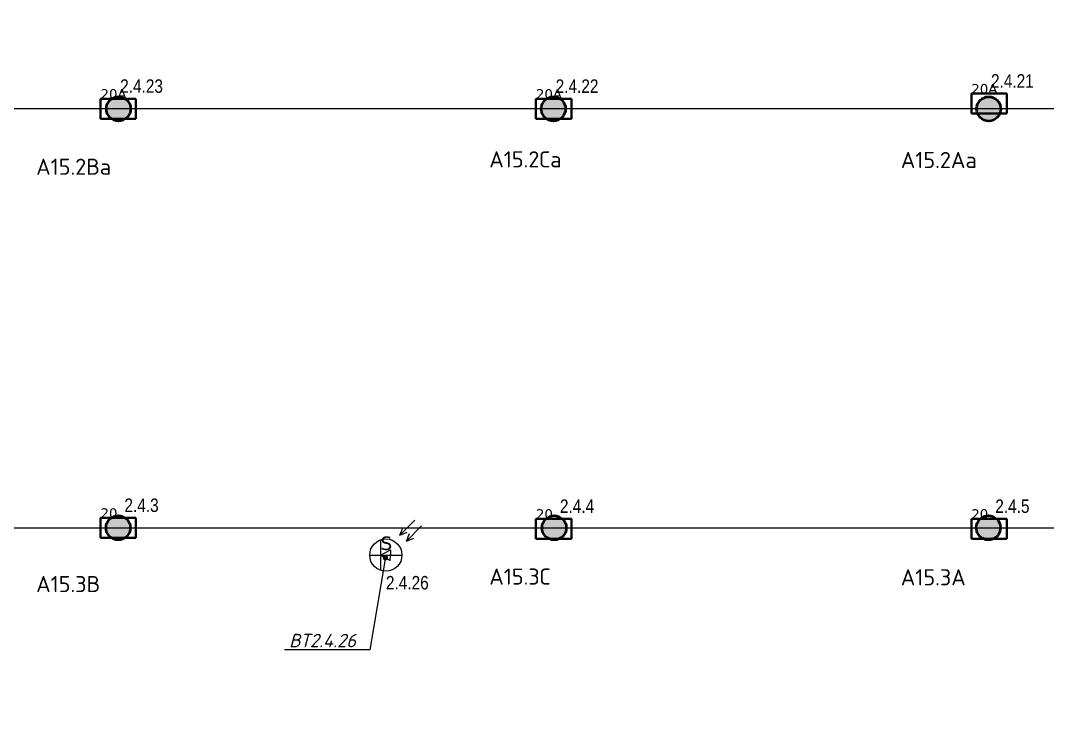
# Model space of a CAD drawing. Header units: millimetres. Extents: x -243740 to 150609, y -473655 to -165121.
# Drawn here: x -32059 to -12953, y -336159 to -323047 of the extents above; entities that cross this region are included whole.
import ezdxf
from ezdxf import colors
from ezdxf.entities.mleader import LeaderData, LeaderLine
from ezdxf.enums import TextEntityAlignment as Align
from ezdxf.math import Vec2, Vec3

# ---------------------------------------------------------------- set-up
doc = ezdxf.new("R2010")
doc.units = ezdxf.units.MM
for name, color, linetype, lineweight in [('0_Авт.', 255, 'Continuous', 5), ('_освещение_dali', 3, 'Continuous', 50), ('Аварийное_овещение', 1, 'Continuous', 30)]:
    doc.layers.add(name, color=color, linetype=linetype, lineweight=lineweight)
doc.layers.add('_Гр.ЩД-1А.5.9.I1.8', color=6, linetype='Continuous')
doc.layers.add('сВЕтильники', color=7, linetype='Continuous', lineweight=40, true_color=0x600080)
doc.styles.add('ISOCPEUR_1', font='isocpeur.ttf', dxfattribs={"height": 200})
doc.styles.get("Standard").update_dxf_attribs({"font": 'ARIALN.TTF'})
doc.styles.add('TableTextStyle', font='')
doc.styles.add('Шрифт - 200', font='', dxfattribs={"height": 200})
doc.styles.get('TableTextStyle').set_extended_font_data('VERDANA.TTF')
doc.styles.get('Шрифт - 200').set_extended_font_data('GOST Common', italic=True)
doc.linetypes.add('Truba', pattern='A,3e-05,[4,MSH_7,S=1,R=0,X=0,Y=0],-3.022072', length=3.022102)
doc.linetypes.add('Проводка в лотке', pattern='A,7.5,[130,ltypeshp.shx,S=0.5,R=0,X=0,Y=0],1,[130,ltypeshp.shx,S=1,R=90,X=0,Y=-0.5],1,[130,ltypeshp.shx,S=0.5,R=0,X=0,Y=0],7.5', length=17)

# ---------------------------------------------------------------- blocks, each defined once
blk = doc.blocks.new('A$C85fa3c5e')
at = {"layer": '0_Авт.', "color": 6, "lineweight": 25, "ltscale": 100}
for points in [[(5.42, 6.5), (2.59, 3.68), (3.15, 5.07)], [(5.42, 6.5), (2.59, 3.68), (3.98, 4.24)], [(6.66, 5.43), (3.83, 2.6), (4.39, 3.99)], [(6.66, 5.43), (3.83, 2.6), (5.22, 3.16)], [(-0.97, 2.84), (-0.98, -2.84)], [(-3, 0), (3, 0)], [(-0.98, 0), (0.85, 1), (0.85, -0.01)], [(-0.98, 0), (0.84, -1.02), (0.85, -0.01)]]:
    blk.add_lwpolyline(points, dxfattribs=at)
blk.add_circle((0, 0), 3, dxfattribs=at)
blk = doc.blocks.new('_Dot')
at = {"color": 0, "linetype": 'ByBlock', "lineweight": -2}
blk.add_line((-0.5, 0), (-1, 0), dxfattribs=at)
at = {"color": 0, "linetype": 'ByBlock', "const_width": 0.5}
blk.add_lwpolyline([(-0.25, 0, 1), (0.25, 0, 1)], format="xyb", close=True, dxfattribs=at)
blk = doc.blocks.new('dgdg')
at = {"layer": 'Аварийное_овещение', "lineweight": 40}
for points in [[(220272, 72659, 0), (220272, 73031, 0)], [(220272, 73031, 0), (220272, 72659, 0)], [(220272, 73031, 0), (220929, 73031, 0)], [(220929, 73031, 0), (220272, 73031, 0)], [(220929, 73031, 0), (220272, 73031, 0)], [(220272, 73031, 0), (220272, 72659, 0)], [(220272, 72659, 0), (220272, 73031, 0)], [(220272, 73031, 0), (220929, 73031, 0)], [(220929, 73031, 0), (220929, 72659, 0)], [(220929, 72659, 0), (220929, 73031, 0)], [(220929, 72659, 0), (220929, 73031, 0)], [(220929, 73031, 0), (220929, 72659, 0)], [(204069, 72562, 0), (204069, 72934, 0)], [(204069, 72934, 0), (204069, 72562, 0)], [(204069, 72934, 0), (204726, 72934, 0)], [(204726, 72934, 0), (204069, 72934, 0)], [(204726, 72934, 0), (204069, 72934, 0)], [(204069, 72934, 0), (204069, 72562, 0)], [(204069, 72562, 0), (204069, 72934, 0)], [(204069, 72934, 0), (204726, 72934, 0)], [(204726, 72934, 0), (204726, 72562, 0)], [(204726, 72562, 0), (204726, 72934, 0)], [(204726, 72562, 0), (204726, 72934, 0)], [(204726, 72934, 0), (204726, 72562, 0)], [(212171, 72561, 0), (212171, 72933, 0)], [(212171, 72933, 0), (212171, 72561, 0)], [(212171, 72933, 0), (212829, 72933, 0)], [(212829, 72933, 0), (212171, 72933, 0)], [(212829, 72933, 0), (212171, 72933, 0)], [(212171, 72933, 0), (212171, 72561, 0)], [(212171, 72561, 0), (212171, 72933, 0)], [(212171, 72933, 0), (212829, 72933, 0)], [(212829, 72933, 0), (212829, 72561, 0)], [(212829, 72561, 0), (212829, 72933, 0)], [(212829, 72561, 0), (212829, 72933, 0)], [(212829, 72933, 0), (212829, 72561, 0)], [(220929, 72659, 0), (220272, 72659, 0)], [(220272, 72659, 0), (220929, 72659, 0)], [(220272, 72659, 0), (220929, 72659, 0)], [(220929, 72659, 0), (220272, 72659, 0)], [(204726, 72562, 0), (204069, 72562, 0)], [(204069, 72562, 0), (204726, 72562, 0)], [(204069, 72562, 0), (204726, 72562, 0)], [(204726, 72562, 0), (204069, 72562, 0)], [(212829, 72561, 0), (212171, 72561, 0)], [(212171, 72561, 0), (212829, 72561, 0)], [(212171, 72561, 0), (212829, 72561, 0)], [(212829, 72561, 0), (212171, 72561, 0)]]:
    blk.add_polyline3d(points, dxfattribs=at)
at = {"layer": 'сВЕтильники', "lineweight": 40}
for points in [[(204069, 64765, 0), (204069, 65137, 0)], [(204069, 65137, 0), (204069, 64765, 0)], [(204069, 65137, 0), (204726, 65137, 0)], [(204726, 65137, 0), (204069, 65137, 0)], [(204726, 65137, 0), (204069, 65137, 0)], [(204069, 65137, 0), (204069, 64765, 0)], [(204069, 64765, 0), (204069, 65137, 0)], [(204069, 65137, 0), (204726, 65137, 0)], [(204726, 65137, 0), (204726, 64765, 0)], [(204726, 64765, 0), (204726, 65137, 0)], [(204726, 64765, 0), (204726, 65137, 0)], [(204726, 65137, 0), (204726, 64765, 0)], [(212171, 64749, 0), (212171, 65121, 0)], [(212171, 65121, 0), (212171, 64749, 0)], [(212171, 65121, 0), (212829, 65121, 0)], [(212829, 65121, 0), (212171, 65121, 0)], [(212829, 65121, 0), (212171, 65121, 0)], [(212171, 65121, 0), (212171, 64749, 0)], [(212171, 64749, 0), (212171, 65121, 0)], [(212171, 65121, 0), (212829, 65121, 0)], [(212829, 65121, 0), (212829, 64749, 0)], [(212829, 64749, 0), (212829, 65121, 0)], [(212829, 64749, 0), (212829, 65121, 0)], [(212829, 65121, 0), (212829, 64749, 0)], [(220272, 64749, 0), (220272, 65121, 0)], [(220272, 65121, 0), (220272, 64749, 0)], [(220272, 65121, 0), (220929, 65121, 0)], [(220929, 65121, 0), (220272, 65121, 0)], [(220929, 65121, 0), (220272, 65121, 0)], [(220272, 65121, 0), (220272, 64749, 0)], [(220272, 64749, 0), (220272, 65121, 0)], [(220272, 65121, 0), (220929, 65121, 0)], [(220929, 65121, 0), (220929, 64749, 0)], [(220929, 64749, 0), (220929, 65121, 0)], [(220929, 64749, 0), (220929, 65121, 0)], [(220929, 65121, 0), (220929, 64749, 0)], [(204726, 64765, 0), (204069, 64765, 0)], [(204069, 64765, 0), (204726, 64765, 0)], [(204069, 64765, 0), (204726, 64765, 0)], [(204726, 64765, 0), (204069, 64765, 0)], [(212829, 64749, 0), (212171, 64749, 0)], [(212171, 64749, 0), (212829, 64749, 0)], [(212171, 64749, 0), (212829, 64749, 0)], [(212829, 64749, 0), (212171, 64749, 0)], [(220929, 64749, 0), (220272, 64749, 0)], [(220272, 64749, 0), (220929, 64749, 0)], [(220272, 64749, 0), (220929, 64749, 0)], [(220929, 64749, 0), (220272, 64749, 0)]]:
    blk.add_polyline3d(points, dxfattribs=at)
at = {"layer": 'Аварийное_овещение', "style": 'ISOCPEUR_1'}
for s, p in [('А15.2Са', (211302, 71658)), ('А15.2Аа', (218959, 71646)), ('А15.2Ва', (202871, 71520))]:
    blk.add_text(s, height=300, dxfattribs=at).set_placement(p)
at = {"layer": 'сВЕтильники', "style": 'ISOCPEUR_1'}
for s, p in [('А15.3В', (202871, 63758)), ('А15.3С', (211302, 63897)), ('А15.3А', (218959, 63884))]:
    blk.add_text(s, height=300, dxfattribs=at).set_placement(p)
blk = doc.blocks.new('A$Cab2378fa')
at = {"lineweight": 25, "true_color": 0xfff5f5}
h = blk.add_hatch(color=7, dxfattribs=at)
h.dxf.hatch_style = 1
h.paths.add_polyline_path([(0, 0), (-142, -170, 0.174923), (3, -222, 0.197808), (162, -157)])
h.paths.add_polyline_path([(-163, 158), (0, 0), (148, 178, 0.175398), (3, 230, 0.209014)])
at = {"lineweight": 25}
h = blk.add_hatch(color=0, dxfattribs=at)
h.paths.add_polyline_path([(162, -157, 0.442338), (148, 178), (0, 0)])
h.paths.add_polyline_path([(-142, -170), (0, 0), (-163, 158, 0.430096)])
blk.add_circle((3, 4), 226)

msp = doc.modelspace()

# ---------------------------------------------------------------- linework, layer by layer
at = {"layer": '_Гр.ЩД-1А.5.9.I1.8', "ltscale": 100}
msp.add_lwpolyline([(-150052, -393665), (-150052, -384058), (-40908, -384058), (-40908, -348823), (-3613, -348802), (-3612, -340963), (-38668, -340932), (-38668, -332483), (-3612, -332483), (-3611, -324690), (-38668, -324690), (-38668, -316703), (-3611, -316705)], dxfattribs=at)

# ---------------------------------------------------------------- block references
at = {"layer": '0_Авт.', "color": 3, "linetype": 'Проводка в лотке', "ltscale": 100, "xscale": 100, "yscale": 100, "zscale": 100}
msp.add_blockref('A$C85fa3c5e', (-25263, -332990), dxfattribs=at)
at = {"layer": '_освещение_dali', "color": 1, "ltscale": 100}
for p in [(-30240, -324694), (-22147, -324694), (-14048, -324694)]:
    msp.add_blockref('A$Cab2378fa', p, dxfattribs=at)
at = {"layer": '_освещение_dali', "color": 5, "ltscale": 100}
for p in [(-30246, -332486), (-22134, -332486), (-14054, -332486)]:
    msp.add_blockref('A$Cab2378fa', p, dxfattribs=at)
at = {"layer": 'Defpoints', "linetype": 'Truba'}
msp.add_blockref('dgdg', (-234640, -397437), dxfattribs=at)

# ---------------------------------------------------------------- texts
at = {"layer": '_Гр.ЩД-1А.5.9.I1.8', "ltscale": 100}
for s, p in [('2.4.21', (-13605, -324370)), ('2.4.23', (-29808, -324466)), ('2.4.22', (-21705, -324467)), ('2.4.3', (-29808, -332263)), ('2.4.4', (-21705, -332280)), ('2.4.5', (-13605, -332280)), ('2.4.26', (-24863, -333704))]:
    msp.add_text(s, height=250, dxfattribs=at).set_placement(p, align=Align.BOTTOM_CENTER)
at = {"layer": '_освещение_dali', "color": 31, "true_color": 0xf8ce8b, "style": 'TableTextStyle'}
for s, height, p in [('20А', 180, (-14368, -324407)), ('20А', 180, (-30571, -324503)), ('20А', 180, (-22469, -324504)), ('20', 180, (-30571, -332300)), ('20', 180, (-22469, -332317)), ('20', 180, (-14368, -332317)), ('S', 250, (-25361, -332895))]:
    msp.add_text(s, height=height, dxfattribs=at).set_placement(p)

# ---------------------------------------------------------------- leaders
at = {"layer": '_освещение_dali'}
ml = msp.add_multileader_mtext('Standard', dxfattribs=at)
ml.set_content('{\\fISOCPEUR|b0|i1|c204|p34;ВТ2.4.26}', color=256, style='Шрифт - 200')
ml.set_leader_properties()
ml.set_arrow_properties(name='DOT')
ml.build(insert=Vec2(0, 0))
ml.multileader.update_dxf_attribs({"has_dogleg": 0, "text_left_attachment_type": 6, "text_right_attachment_type": 6, "arrow_head_size": 100})
ctx = ml.context
ctx.base_point, ctx.char_height, ctx.arrow_head_size, ctx.landing_gap_size, ctx.plane_origin = Vec3(-27263, -334755), 250, 100, 200, Vec3(60621, -203740)
ctx.left_attachment, ctx.right_attachment = 6, 6
notes = []
notes.append((ctx, [(1, (1, 1, 0), (-25553, -334755), (-1, 0), 8, [(1, [(-25270, -333041)], 0, [])])]))
ctx.mtext.insert, ctx.mtext.flow_direction = Vec3(-27063, -334455), 5
for ctx, leaders in notes:
    for number, flags, end, landing, length, lines in leaders:
        leader = LeaderData()
        leader.index, (leader.has_last_leader_line, leader.has_dogleg_vector, leader.attachment_direction) = number, flags
        leader.last_leader_point, leader.dogleg_vector, leader.dogleg_length = Vec3(end), Vec3(landing), length
        for number, points, colour, breaks in lines:
            line = LeaderLine()
            line.index, line.vertices, line.color, line.breaks = number, Vec3.list(points), colors.encode_raw_color(colour), breaks
            leader.lines.append(line)
        ctx.leaders.append(leader)

doc.saveas('drawing.dxf')
